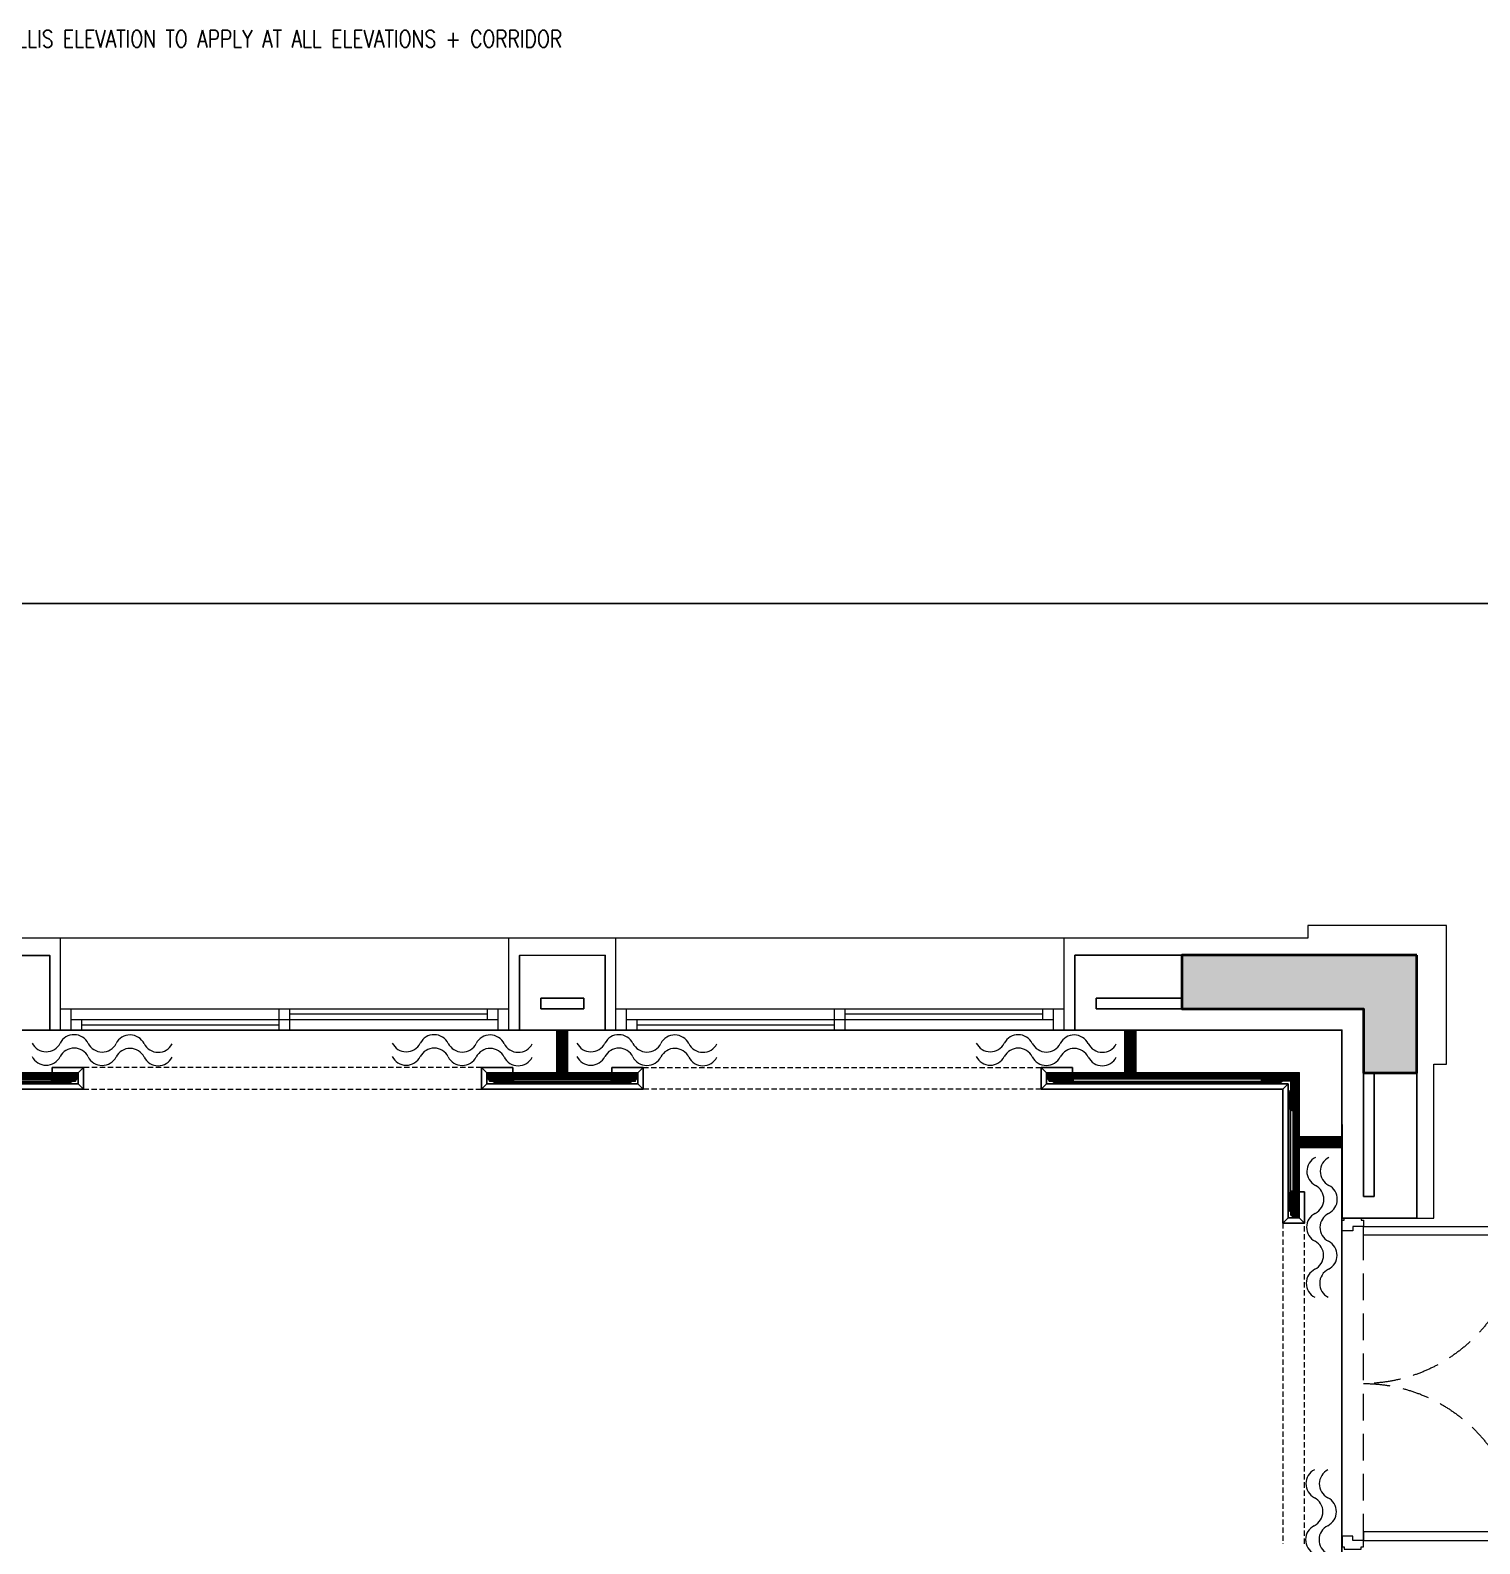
# Model space of a CAD drawing. Header units: inches. Extents: x -12478 to 399182, y -16583 to 525552.
# Drawn here: x 6856 to 13642, y 9939 to 17026 of the extents above; entities that cross this region are included whole.
import ezdxf

# ---------------------------------------------------------------- set-up
doc = ezdxf.new("R2010")
doc.units = ezdxf.units.IN
doc.header["$LTSCALE"] = 1000
doc.header["$MEASUREMENT"] = 0
doc.linetypes.add('HIDDEN', pattern=[0.375, 0.25, -0.125])
doc.linetypes.add('HIDDEN2', pattern=[0.1875, 0.125, -0.0625])
for name, color, linetype in [('8', 8, 'Continuous'), ('A-DIM', 9, 'Continuous'), ('A-WALL', 7, 'Continuous')]:
    doc.layers.add(name, color=color, linetype=linetype)
for name, color, linetype, lineweight in [('A-DOOR', 134, 'Continuous', 18), ('A-GLAZ', 134, 'Continuous', 18), ('A-WALL-TILE', 8, 'Continuous', 9), ('ID-NOTES', 3, 'Continuous', 0), ('Sanitaire', 253, 'Continuous', 0), ('Wood treillis', 111, 'Continuous', 0), ('XREF-V2-GF_COLS$0$A-COLS', 5, 'Continuous', 40), ('XREF-V2-GF_COLS$0$A-COLS-PATT', 252, 'Continuous', 20)]:
    doc.layers.add(name, color=color, linetype=linetype, lineweight=lineweight)
doc.layers.add('Stone-GRG', color=7, linetype='Continuous', lineweight=0, true_color=0xfff2cc)
doc.styles.add('ID-ROMANS', font='romans.shx', dxfattribs={"width": 0.8})
pattern_1 = [(45, (0, 0), (-1.767766952966369, 1.767766952966369), [])]

# ---------------------------------------------------------------- blocks, each defined once
blk = doc.blocks.new('DR - 1550')
at = {"color": 253, "linetype": 'HIDDEN2'}
for p, q in [((40.00000000739237, 100.0000000096043), (1510.000000007567, 100.0000000100699)), ((60.00000000098953, 1.164153218269348e-10), (1490.00000001397, 6.402842700481415e-10))]:
    blk.add_line(p, q, dxfattribs=at)
for points in [[(40.00000000733417, 99.99999999941792), (40.00000000733417, 835.0000000005821), (80.00000000750879, 835.0000000001746), (80.00000000500586, 100.0000000003492), (40.00000000733417, 99.99999999947613)], [(1510.000000007392, 100), (1510.000000007392, 835.000000000291), (1470.000000007451, 835.0000000000582), (1470.000000009895, 99.99999999953434), (1510.000000007392, 100)]]:
    blk.add_lwpolyline(points)
for points in [[(7.392372936010361e-09, 90.00000000995351), (10.00000000745058, 90.00000000954606), (10.000000007567, 100.0000000099535), (40.00000000739237, 100.0000000096043), (40.00000000745058, 50.00000000966247), (60.0000000076252, 50.00000000948785), (60.00000000098953, 1.164153218269348e-10), (10.00000000104774, 5.820766091346741e-11), (10.00000000087311, 10.00000000011642), (9.313225746154785e-10, 9.999999999883585)], [(1550.000000007218, 90.00000000937143), (1540.000000007509, 90.00000001001172), (1540.000000007451, 100.0000000098371), (1510.000000007567, 100.0000000100699), (1510.000000007334, 50.00000000960426), (1490.000000007334, 50.00000001012813), (1490.00000001397, 6.402842700481415e-10), (1540.000000013853, -5.820766091346741e-11), (1540.00000001397, 9.9999999992433), (1550.00000001397, 10.00000000058208)]]:
    blk.add_lwpolyline(points, close=True)
at = {"linetype": 'HIDDEN2'}
for centre, radius, start, end in [((37.83813294826541, 99.10452535317745), 737.162438063449, 0.07306989047673153, 86.55756147007281), ((1512.161867066636, 99.10452535405057), 737.1624380634171, 93.44243852659817, 179.9269301095233)]:
    blk.add_arc(centre, radius, start, end, dxfattribs=at)
blk = doc.blocks.new('A$Cb2b8bae5')
at = {"layer": 'Sanitaire', "color": 1}
for centre, start, end in [((9.13221980514345, 589.8015865447833), 296.5605406640185, 62.84035167908414), ((72.03542323759166, 589.8015865447833), 296.5605406640185, 62.84035167908414), ((74.80697163486866, 458.4262281471656), 116.5605406640185, 242.8403516790841), ((137.7101750673169, 458.4262281471656), 116.5605406640185, 242.8403516790841), ((7.762121669594308, 327.7447607726881), 296.5605406640185, 62.84035167908414), ((70.66532510204252, 327.7447607726881), 296.5605406640185, 62.84035167908414), ((73.43687349931952, 196.3694023750704), 116.5605406640185, 242.8403516790841), ((136.3400769317677, 196.3694023750704), 116.5605406640185, 242.8403516790841), ((6.392023534045165, 65.68793500059292), 296.5605406640185, 62.84035167908414), ((69.29522696649337, 65.68793500059292), 296.5605406640185, 62.84035167908414)]:
    blk.add_arc(centre, 73.43816756634935, start, end, dxfattribs=at)
blk = doc.blocks.new('A$C8bfe83ef')
at = {"layer": 'Wood treillis', "color": 0}
for p, q in [((-4.989287026546663e-05, 136.5616527886659, -1.466518336033709e-07), (0.0009589799365130602, -1.059420537785627e-05, -1.466518336033709e-07)), ((0.0009589799365130602, -1.059420537785627e-05, -1.466518336033709e-07), (136.5604202516724, 0.002376196996010549, -1.466518336033709e-07))]:
    blk.add_line(p, q, dxfattribs=at)
at = {"layer": 'Wood treillis', "color": 0, "lineweight": -2, "elevation": -1.466518336033709e-07}
blk.add_lwpolyline([(-4.989287026546663e-05, 136.5616527886659), (29.2410109133225, 136.5616527886659), (29.2410109133225, 176.5614195154112), (39.2410109133225, 176.5616527886659), (39.2410109133225, 171.5616527886659, -0.4142135623830401), (46.74101091314787, 164.0616527886659), (51.7410109133225, 164.0616527886659), (51.7410109133225, 89.06293705486223), (46.74101091320608, 89.06293705486223, -0.4142135623958266), (39.2410109133225, 81.56293705509506), (39.2410109133225, 76.56210982621178), (39.2410109133225, 76.56210982621178), (39.2410109133225, 39.24253334744662), (76.5605873903869, 39.24299374464317), (76.5605873903869, 39.24299374464317), (81.56141461913376, 39.24303068916379, -0.4142135623958266), (89.06135921108307, 46.74308609645414), (89.06132227267426, 51.74308609643413), (164.0600380044316, 51.74364016307845), (164.0600749428404, 46.74364016304025, -0.4142135623830401), (171.560130350249, 39.24369557103273), (176.5601303501126, 39.24373250944154), (176.5599709536755, 29.24373250799181), (136.5602042280216, 29.24343700244572), (136.5604202516724, 0.002376196996010549)], format="xyb", dxfattribs=at)

msp = doc.modelspace()

# ---------------------------------------------------------------- hatches: boundary and pattern name
at = {"layer": 'Stone-GRG'}
h = msp.add_hatch(dxfattribs=at)
h.set_pattern_fill('ANSI31', color=253, scale=20)
h.set_pattern_definition(pattern_1)
h.paths.add_polyline_path([(9373.231344509284, 12344.48587691222), (9321.490264922018, 12344.48587691222), (9321.491742503948, 12144.47970567746), (9347.360804374548, 12144.47970567746), (9373.232822091211, 12144.47970567746)])
h = msp.add_hatch(dxfattribs=at)
h.set_pattern_fill('ANSI31', color=253, scale=20)
h.set_pattern_definition(pattern_1)
h.paths.add_polyline_path([(12033.13525002539, 12344.48587691222), (11981.39417043812, 12344.48587691222), (11981.39564802005, 12144.47970567746), (12033.13672760732, 12144.47970567746)])
at = {"layer": 'Stone-GRG', "lineweight": 0}
h = msp.add_hatch(dxfattribs=at)
h.set_pattern_fill('ANSI31', color=253, scale=20)
h.set_pattern_definition(pattern_1)
h.paths.add_polyline_path([(6454.720403748203, 12144.47970567746), (6373.47494130802, 12144.47970567746), (6373.475704766006, 12117.73675491691), (6378.47494130805, 12117.73675491691, 0.4142135623961107), (6385.974941307817, 12110.23675491703), (6385.974941307817, 12105.23675491691), (6398.475389317489, 12105.23675491691), (6403.476216546373, 12105.23675491691, 0.4142135623958267), (6410.97621654614, 12097.73675491703), (6410.97621654614, 12092.7386260916), (6485.974932279943, 12092.7386260916), (6485.974932279943, 12097.73853383668), (6486.138246673655, 12097.73853323399, 0.4078495229997883), (6493.474932279943, 12105.23675491691), (6498.473404079038, 12105.23675491674), (6498.473170805791, 12115.23864487109), (6454.720403748204, 12115.23864487126)])
h.paths.add_polyline_path([(6999.274988754188, 12144.47970567746), (6726.997696251196, 12144.47970567746), (6454.720403748203, 12144.47970567746), (6454.720403748204, 12115.23864487126), (6498.473170805791, 12115.23864487109), (6726.997696251196, 12115.23864487126), (6999.274988754187, 12115.23864487127)])
h.paths.add_polyline_path([(7075.520451194341, 12117.73675491691), (7080.520451194374, 12117.73675491691), (7080.520451194374, 12144.47970567746), (6999.274988754188, 12144.47970567746), (6999.274988754187, 12115.23864487126), (6955.5222216966, 12115.23864487109), (6955.521988423801, 12105.23677412053), (6960.520460222448, 12105.23675491691, 0.41421356238304), (6968.020460222448, 12097.73675491709), (6968.020460222448, 12092.7386260916), (7043.019175956251, 12092.7386260916), (7043.019175956251, 12097.73675491703, 0.4142135623958267), (7050.519175956018, 12105.23675491691), (7055.520003184902, 12105.23675491691), (7068.020451194574, 12105.23675491691), (7068.020451194574, 12110.23675491703, 0.4142135623961107)])
h = msp.add_hatch(dxfattribs=at)
h.set_pattern_fill('ANSI31', color=253, scale=20)
h.set_pattern_definition([(45, (-20.34015358855504, -1.818989403545856e-12), (-1.767766952966369, 1.767766952966369), [])])
h.paths.add_polyline_path([(9619.63809687754, 12144.47970567746), (9700.883559317723, 12144.47970567746), (9700.882795859738, 12117.73675491691), (9695.883559317694, 12117.73675491691, -0.4142135623961107), (9688.383559317926, 12110.23675491703), (9688.383559317926, 12105.23675491691), (9675.883111308254, 12105.23675491691), (9670.882284079371, 12105.23675491691, -0.4142135623958267), (9663.382284079604, 12097.73675491703), (9663.382284079604, 12092.73862609159), (9588.3835683458, 12092.73862609159), (9588.3835683458, 12097.73853383668), (9588.22025395209, 12097.73853323399, -0.4078495229997883), (9580.8835683458, 12105.23675491691), (9575.885096546705, 12105.23675491673), (9575.885329819952, 12115.23864487108), (9619.63809687754, 12115.23864487126)])
h.paths.add_polyline_path([(9075.083511871557, 12144.47970567746), (9347.360804374548, 12144.47970567746), (9619.63809687754, 12144.47970567746), (9619.63809687754, 12115.23864487126), (9575.885329819952, 12115.23864487108), (9347.360804374548, 12115.23864487126), (9075.083511871557, 12115.23864487127)])
h.paths.add_polyline_path([(8998.838049431402, 12117.73675491691), (8993.83804943137, 12117.73675491691), (8993.83804943137, 12144.47970567746), (9075.083511871557, 12144.47970567746), (9075.083511871557, 12115.23864487126), (9118.836278929144, 12115.23864487108), (9118.836512201942, 12105.23677412053), (9113.838040403296, 12105.23675491691, -0.41421356238304), (9106.338040403296, 12097.73675491709), (9106.338040403296, 12092.73862609159), (9031.339324669492, 12092.73862609159), (9031.339324669492, 12097.73675491703, -0.4142135623958267), (9023.839324669725, 12105.23675491691), (9018.838497440842, 12105.23675491691), (9006.33804943117, 12105.23675491691), (9006.33804943117, 12110.23675491703, -0.4142135623961107)])
at = {"layer": 'Stone-GRG'}
h = msp.add_hatch(dxfattribs=at)
h.set_pattern_fill('ANSI31', color=253, scale=20)
h.set_pattern_definition(pattern_1)
h.paths.add_polyline_path([(12768.37622819363, 11589.71568492552), (12758.37433823911, 11589.71591819877), (12758.37433823928, 11584.71744639967), (12758.33964278748, 11584.61159922152), (12758.33964278748, 11584.71736614762, 0.4128592640349262), (12750.87433823946, 11577.21744639989), (12750.83969819527, 11577.11159922194), (12750.83969819527, 11577.21744639967), (12745.87433823928, 11577.21744639967), (12745.87433823928, 11502.21873066587), (12750.8743382394, 11502.21873066587, 0.4142135623958267), (12758.37433823928, 11494.7187306661), (12758.37433823928, 11489.71790343722), (12758.37433823928, 11477.21745542755), (12763.3743382394, 11477.21745542755, 0.4142135623961107), (12770.87433823928, 11469.71745542778), (12770.87433823928, 11464.7174554278), (12797.58296925102, 11464.7174554278), (12797.58238394491, 11545.96291786794), (12768.37622819363, 11545.96291786794)])
h.paths.add_polyline_path([(12797.57905594171, 12007.91804229458), (12768.37622819363, 12007.91804229458), (12768.37622819363, 11545.96291786794), (12797.58238394491, 11545.96291786794)])
h.paths.add_polyline_path([(12797.57807212829, 12144.47970567761), (12661.01881808698, 12144.47731889003), (12661.01881808698, 12115.2362580808), (12621.01905136132, 12115.23596257526), (12621.01889196554, 12105.23600374741), (12626.01889196475, 12105.23599951222, 0.41421356238304), (12633.51894737216, 12097.73605492021), (12633.51898429157, 12092.7386260916), (12708.51770002742, 12092.7386260916), (12708.51766310392, 12097.7366089868, 0.4142135623958267), (12716.01760769587, 12105.23666439409), (12721.01843492461, 12105.23670133861), (12758.33801140168, 12105.2371617358), (12758.33801140168, 12067.91758525704), (12758.33801140168, 12062.91675802815, 0.4142135623958267), (12750.83801140179, 12055.41675802839), (12745.84030339266, 12055.41675802839), (12745.84490917445, 11980.41804229458), (12750.83969819527, 11980.41804229458), (12750.83969819527, 11980.25898552467, 0.4080785327411106), (12758.33964278748, 11972.91804247201), (12758.33964278748, 11967.91804233264), (12768.33801140168, 11967.91827556784), (12768.33801140168, 12007.91804229458), (12797.57905594171, 12007.91804229458)])
h.paths.add_polyline_path([(12661.01860204569, 12144.47970567746), (11695.44588144252, 12144.47970567746), (11695.44588144252, 12115.23864487126), (11739.19864850011, 12115.23864487108), (12661.01881808698, 12115.2362580808)])
h.paths.add_polyline_path([(11739.19864850263, 12115.23853671922), (11695.44588144252, 12115.23864487126), (11695.44588144252, 12144.47970567746), (11614.20041900233, 12144.47970567746), (11614.20080073133, 12117.73675491691), (11619.20041900236, 12117.73675491691, 0.4142135623961107), (11626.70041900213, 12110.23675491703), (11626.70041900213, 12105.23675491691), (11639.2008670118, 12105.23675491691), (11644.20169424069, 12105.23675491691, 0.4142135623958267), (11651.70169424045, 12097.73675491703), (11651.70169424045, 12092.7386260916), (11726.70040997426, 12092.7386260916), (11726.70040997426, 12097.73675491709, 0.41421356238304), (11734.20040997426, 12105.23675491691), (11739.19888177335, 12105.23675491673)])
h = msp.add_hatch(dxfattribs=at)
h.set_pattern_fill('ANSI31', color=253, scale=20)
h.set_pattern_definition(pattern_1)
h.paths.add_polyline_path([(12997.58644503859, 11846.46063933082), (12797.58238394491, 11846.45916635897), (12797.58238394491, 11794.71804693684), (12997.58682728553, 11794.7195199115)])
at = {"layer": 'XREF-V2-GF_COLS$0$A-COLS-PATT'}
msp.add_hatch(color=256, dxfattribs=at).paths.add_polyline_path([(13347.58018042595, 12694.56112254207), (12247.58018045919, 12694.55299606774), (12247.58202737622, 12444.5529960884), (13097.58202736371, 12444.55927564559), (13097.58424365852, 12144.5592756198), (13347.5842436378, 12144.56112253701)])

# ---------------------------------------------------------------- linework, layer by layer
at = {"layer": '8'}
for p, q in [((7080.518974089591, 12144.47970567745, -1.466518336033709e-07), (7105.518940775097, 12169.47967236296, -1.466518336033709e-07)), ((7080.520451194374, 12092.73862609161, -1.466518336033709e-07), (7080.520451194374, 12144.47970567746, -1.466518336033709e-07)), ((8993.838787983761, 12144.47970567746, -1.466518336033709e-07), (8968.838821298255, 12169.47967236296, -1.466518336033709e-07)), ((8993.83804943137, 12092.7386260916, -1.46651833603371e-07), (8993.83804943137, 12144.47970567746, -1.46651833603371e-07)), ((9700.883559317723, 12144.47970567746, -1.46651833603371e-07), (9700.882082212944, 12092.73862609159, -1.466518336033709e-07)), ((9700.882820765335, 12144.47970567746, -1.466518336033709e-07), (9725.88278745084, 12169.47967236296, -1.466518336033709e-07)), ((11614.20115755472, 12144.47970567746, -1.466518336033709e-07), (11589.20119086922, 12169.47967236296, -1.466518336033709e-07)), ((11614.20041900233, 12144.47970567746, -1.46651833603371e-07), (11614.20115755472, 12092.7386260916, -1.466518336033709e-07)), ((7080.518974089591, 12092.7386260916, -1.466518336033709e-07), (6726.997696251195, 12092.7386260916, -1.466518336033709e-07)), ((7080.518974089591, 12092.7386260916, -1.466518336033709e-07), (7105.518940775097, 12067.73865940609, -1.466518336033709e-07)), ((8993.838787983761, 12092.7386260916, -1.466518336033709e-07), (8968.838821298255, 12067.7386594061, -1.466518336033709e-07)), ((8968.838821298255, 12067.7386594061, -1.466518336033709e-07), (9725.88278745084, 12067.7386594061, -1.466518336033709e-07)), ((8993.839526536152, 12092.73862609159, -1.466518336033709e-07), (9347.36080437455, 12092.7386260916, -1.466518336033709e-07)), ((9700.882082212944, 12092.73862609159, -1.466518336033709e-07), (9347.360804374546, 12092.7386260916, -1.466518336033709e-07)), ((9700.882820765335, 12092.7386260916, -1.466518336033709e-07), (9725.88278745084, 12067.7386594061, -1.466518336033709e-07)), ((11614.20115755472, 12092.7386260916, -1.466518336033709e-07), (11589.20119086922, 12067.7386594061, -1.466518336033709e-07)), ((12720.87661242287, 12067.7386594061, -1.466518336033709e-07), (11589.20119086922, 12067.7386594061, -1.466518336033709e-07)), ((11614.20115755472, 12092.7386260916, -1.466518336033709e-07), (12745.83801140167, 12092.7386260916, -1.466518336033709e-07)), ((12745.87657910837, 12092.7386260916, -1.466518336033709e-07), (12720.87661242287, 12067.7386594061, -1.466518336033709e-07)), ((12720.87661242287, 11439.71822729469, -1.466518336033709e-07), (12720.87661242287, 12067.7386594061, -1.466518336033709e-07)), ((12745.87657910838, 11464.7174554278, -1.466518336033709e-07), (12745.83801140168, 12092.7386260916, -1.466518336033709e-07)), ((12745.87657910838, 11464.71819398019, -1.466518336033709e-07), (12720.87661242287, 11439.71822729469, -1.466518336033709e-07)), ((12745.87657910838, 11464.7174554278, -1.466518336033709e-07), (12797.61765869423, 11464.7174554278, -1.466518336033709e-07)), ((12797.61765869423, 11464.71819398019, -1.466518336033709e-07), (12822.61762537973, 11439.71822729469, -1.466518336033709e-07))]:
    msp.add_line(p, q, dxfattribs=at)
at = {"layer": '8', "color": 1}
msp.add_lwpolyline([(-19.21627383021405, 14341.62520427268), (18611.50139130192, 14341.62520427268), (18611.50139130192, 2.540420479956083), (-19.21627383021405, 2.540420479956083)], close=True, dxfattribs=at)
at = {"layer": '8', "color": 1, "elevation": -1.466518336033709e-07}
for points in [[(10497.66177711234, 1649.540546049713), (7622.660072611418, 1649.56263489906), (7622.659980337792, 6349.520045420404), (3097.627055208486, 6349.485877914683), (3097.582766056628, 12344.48587691222), (12997.58276578653, 12344.48587691222), (12997.62705454635, 6349.539145781706), (9622.625350265991, 6349.514212342805), (9622.625350265991, 3040.925600435377), (10497.65149772598, 3040.932064993859), (10497.66177711234, 1649.540546049713)], [(11614.20115755472, 12144.47970567746), (12797.57807212829, 12144.47970567746), (12797.58296925102, 11464.7174554278)]]:
    msp.add_lwpolyline(points, dxfattribs=at)
at = {"layer": '8'}
for points, elevation in [([(7105.520417879879, 12169.47967236296), (6958.220298448348, 12169.47967236296)], -1.466518336033709e-07), ([(6958.220298448348, 12169.47967236296), (6958.22029844835, 12144.47970567746)], -1.466518336033709e-07), ([(7105.518940775097, 12067.73865940609), (7105.518940775097, 12169.47967236296)], -1.466518336033709e-07), ([(8968.838821298255, 12067.7386594061), (8968.838821298255, 12169.47967236296)], -1.466518336033709e-07), ([(8968.838821298255, 12169.47967236296), (9116.138940729787, 12169.47967236296)], -1.466518336033709e-07), ([(9116.138940729787, 12169.47967236296), (9116.138940729785, 12144.47970567746)], -1.466518336033709e-07), ([(9725.88278745084, 12169.47967236296), (9578.58266801931, 12169.47967236296)], -1.466518336033709e-07), ([(9578.58266801931, 12169.47967236296), (9578.582668019311, 12144.47970567746)], -1.466518336033709e-07), ([(9725.88278745084, 12067.7386594061), (9725.88278745084, 12169.47967236296)], -1.466518336033709e-07), ([(11589.20119086922, 12067.7386594061), (11589.20119086922, 12169.47967236296)], -1.466518336033709e-07), ([(11589.20119086922, 12169.47967236296), (11736.50131030075, 12169.47967236296)], -1.466518336033709e-07), ([(11736.50131030075, 12169.47967236296), (11736.50131030075, 12144.47970567746)], -1.466518336033709e-07), ([(11981.39546331489, 12169.48148156301), (11981.39546331489, 12144.4815148775)], -1.243510927709407e-07), ([(7105.518940775095, 12067.7386594061), (6726.997696251196, 12067.7386594061)], -1.466518336033709e-07), ([(12822.61762537973, 11587.01834672622), (12797.61765869423, 11587.01834672622)], -1.466518336033709e-07), ([(12822.61762537973, 11439.71822729469), (12822.61762537973, 11587.01834672622)], -1.466518336033709e-07), ([(12720.87661242287, 11439.71822729469), (12822.61762537973, 11439.71822729469)], -1.466518336033709e-07)]:
    msp.add_lwpolyline(points, dxfattribs=dict(at, elevation=elevation))
at = {"layer": 'A-GLAZ'}
for p, q in [((6997.348588399851, 12444.53110622629, 6.987626381480552e-07), (9097.34858834243, 12444.54662035985, 6.987626381480552e-07)), ((6997.360065702407, 12444.51468777028, 3.180385252188882e-08), (9097.360065645247, 12444.53020190389, 3.180385252188882e-08)), ((7047.349327134347, 12344.53147559708, 6.987626381480552e-07), (7047.348588398483, 12444.5314755943, 6.987626381480552e-07)), ((7047.360804437194, 12344.51505714105, 3.180385252188882e-08), (7047.360065701185, 12444.51505713833, 3.180385252188882e-08)), ((8021.367138654663, 12344.53876367441, 6.987626381480552e-07), (8021.366399918741, 12444.53876367153, 6.987626381480552e-07)), ((8021.378615957452, 12344.5223452184, 3.180385252188882e-08), (8021.37787722153, 12444.52234521571, 3.180385252188882e-08)), ((8071.367138653295, 12344.53913304236, 6.987626381480552e-07), (8071.366399917315, 12444.53913303957, 6.987626381480552e-07)), ((8997.348773029109, 12419.54588162446, 6.987626381480552e-07), (8071.366584601288, 12419.53913304019, 6.987626381480552e-07)), ((8071.378615956084, 12344.5227145863, 3.180385252188882e-08), (8071.377877220104, 12444.52271458355, 3.180385252188882e-08)), ((8997.360250332044, 12419.52946316861, 3.180385252188882e-08), (8071.378061904135, 12419.52271458416, 3.180385252188882e-08)), ((8997.34895771317, 12394.54588162521, 6.987626381480552e-07), (8997.348588345136, 12444.54588162378, 6.987626381480552e-07)), ((8997.36043501593, 12394.52946316933, 3.180385252188882e-08), (8997.360065648041, 12444.52946316787, 3.180385252188882e-08)), ((9047.349327079777, 12344.5462509944, 6.987626381480552e-07), (9047.34858834368, 12444.54625099163, 6.987626381480552e-07)), ((9047.360804382799, 12344.52983253858, 3.180385252188882e-08), (9047.360065646615, 12444.52983253589, 3.180385252188882e-08)), ((9597.348586739332, 12444.47570946906, 6.988870389542105e-07), (11697.34858668191, 12444.49122360261, 6.988870389542105e-07)), ((9597.360064041888, 12444.45929101305, 3.192825332804417e-08), (11697.36006398473, 12444.47480514666, 3.192825332804417e-08)), ((9647.349325473828, 12344.47607883984, 6.988870389542105e-07), (9647.348586737964, 12444.47607883706, 6.988870389542105e-07)), ((9647.360802776675, 12344.45966038381, 3.192825332804417e-08), (9647.360064040666, 12444.45966038109, 3.192825332804417e-08)), ((10621.36713699414, 12344.48336691718, 6.988870389542105e-07), (10621.36639825822, 12444.4833669143, 6.988870389542105e-07)), ((10621.37861429693, 12344.46694846117, 3.192825332804417e-08), (10621.37787556101, 12444.46694845847, 3.192825332804417e-08)), ((10671.36713699278, 12344.48373628512, 6.988870389542105e-07), (10671.3663982568, 12444.48373628233, 6.988870389542105e-07)), ((11597.34877136859, 12419.49048486723, 6.988870389542105e-07), (10671.36658294077, 12419.48373628296, 6.988870389542105e-07)), ((10671.37861429557, 12344.46731782907, 3.192825332804417e-08), (10671.37787555958, 12444.46731782632, 3.192825332804417e-08)), ((11597.36024867152, 12419.47406641138, 3.192825332804417e-08), (10671.37806024362, 12419.46731782693, 3.192825332804417e-08)), ((11597.34895605265, 12394.49048486797, 6.988870389542105e-07), (11597.34858668462, 12444.49048486655, 6.988870389542105e-07)), ((11597.36043335541, 12394.47406641209, 3.192825332804417e-08), (11597.36006398752, 12444.47406641064, 3.192825332804417e-08)), ((11647.34932541926, 12344.49085423717, 6.988870389542105e-07), (11647.34858668316, 12444.49085423439, 6.988870389542105e-07)), ((11647.36080272228, 12344.47443578135, 3.192825332804417e-08), (11647.3600639861, 12444.47443577865, 3.192825332804417e-08)), ((6997.349327135744, 12344.531106229, 6.987626381480552e-07), (9097.349327078555, 12344.5466203625, 6.987626381480552e-07)), ((6997.36080443862, 12344.51468777297, 3.180385252188882e-08), (9097.360804381344, 12344.53020190667, 3.180385252188882e-08)), ((7047.34895776643, 12394.53147559558, 6.987626381480552e-07), (9047.348957711802, 12394.54625099315, 6.987626381480552e-07)), ((7047.360435069393, 12394.51505713958, 3.180385252188882e-08), (9047.360435014736, 12394.52983253717, 3.180385252188882e-08)), ((7097.349327132921, 12344.53184496492, 6.987626381480552e-07), (7097.348957765062, 12394.53184496364, 6.987626381480552e-07)), ((7097.349142449122, 12369.53184496413, 6.987626381480552e-07), (8021.366953970748, 12369.5387636737, 6.987626381480552e-07)), ((7097.360804435826, 12344.51542650907, 3.180385252188882e-08), (7097.360435067851, 12394.51542650757, 3.180385252188882e-08)), ((7097.360619751882, 12369.51542650825, 3.180385252188882e-08), (8021.378431273508, 12369.52234521759, 3.180385252188882e-08)), ((9597.349325475225, 12344.47570947176, 6.988870389542105e-07), (11697.34932541804, 12344.49122360526, 6.988870389542105e-07)), ((9597.360802778101, 12344.45929101574, 3.192825332804417e-08), (11697.36080272082, 12344.47480514944, 3.192825332804417e-08)), ((9647.34895610591, 12394.47607883834, 6.988870389542105e-07), (11647.34895605128, 12394.49085423592, 6.988870389542105e-07)), ((9647.360433408874, 12394.45966038234, 3.192825332804417e-08), (11647.36043335422, 12394.47443577994, 3.192825332804417e-08)), ((9697.349325472402, 12344.47644820769, 6.988870389542105e-07), (9697.348956104543, 12394.47644820641, 6.988870389542105e-07)), ((9697.349140788603, 12369.4764482069, 6.988870389542105e-07), (10621.36695231023, 12369.48336691647, 6.988870389542105e-07)), ((9697.360802775307, 12344.46002975183, 3.192825332804417e-08), (9697.360433407332, 12394.46002975033, 3.192825332804417e-08)), ((9697.360618091363, 12369.46002975102, 3.192825332804417e-08), (10621.37842961299, 12369.46694846035, 3.192825332804417e-08))]:
    msp.add_line(p, q, dxfattribs=at)
at = {"layer": 'A-WALL', "color": 1}
for p, q in [((9447.359696219326, 12494.53278759129, 6.846681092273175e-08), (9247.359696224885, 12494.53131005492, 3.180385252188882e-08)), ((9247.359696224972, 12494.53131005478, 3.180385252188882e-08), (9247.360065609042, 12444.5313100561, 3.180385252188882e-08)), ((9447.359696219326, 12494.53278759129, 6.846681092273175e-08), (9447.360065603483, 12444.53278759253, 6.846681092273175e-08)), ((11847.35969615408, 12494.55051748462, 6.84668109227146e-08), (12247.58165798924, 12494.55347419711, -1.466518336033709e-07)), ((11847.36006553812, 12444.55051748578, 6.84668109227146e-08), (11847.35969615408, 12494.55051748462, 6.84668109227146e-08)), ((9447.360065603483, 12444.53278759253, 6.846681092273175e-08), (9247.360065609042, 12444.5313100561, 3.180385252188882e-08)), ((11847.36006553812, 12444.55051748578, -1.466518336033709e-07), (12247.58202737264, 12444.55347419831, -1.466518336033709e-07)), ((13097.58424332371, 12144.5592756198, -1.466518336033709e-07), (13097.58852817566, 11564.55975376428, -1.466518336033709e-07)), ((13147.58424332232, 12144.55964500325, -1.466518336033709e-07), (13147.58852817427, 11564.56012314843, -1.466518336033709e-07)), ((13147.58852817427, 11564.56012314843, -1.466518336033709e-07), (13097.58852817566, 11564.55975376428, -1.466518336033709e-07))]:
    msp.add_line(p, q, dxfattribs=at)
at = {"layer": 'A-WALL'}
for points, elevation in [([(6547.36080445096, 12344.51136331787), (6947.360804440221, 12344.51431839056), (6947.358218751528, 12694.51431838103), (6547.358218762209, 12694.51136330822)], 6.846681092273175e-08), ([(9147.360804379947, 12344.5305712907), (9547.36080436915, 12344.53352636348), (9547.358218680485, 12694.53352635397), (9147.35821869134, 12694.53057128095)], 6.846681092273175e-08), ([(12997.58276578653, 12344.55901496251), (11747.3608043092, 12344.54977872033), (11747.35821862041, 12694.54977871063), (13347.58018042595, 12694.55347419143), (13347.58926693699, 11464.56160068951), (12997.58926694666, 11464.55901500089)], 6.84668109227146e-08)]:
    msp.add_lwpolyline(points, close=True, dxfattribs=dict(at, elevation=elevation))
at = {"layer": 'A-WALL-TILE'}
for p, q in [((6997.372281498974, 12344.53110640007, 6.987626381480552e-07), (6997.356766912912, 12774.51468721338, -1.822010879300403e-08)), ((9097.349327078555, 12344.5466203625, 6.987626381480552e-07), (9097.3584885007, 12774.53020135828, -1.822010879330261e-08)), ((9597.372281428019, 12344.55031437265, 6.987626381480552e-07), (9597.356766842771, 12774.53389518641, -1.822010879378923e-08)), ((11697.3493270076, 12344.56582833506, 6.987626381480552e-07), (11697.35848842916, 12774.54940933113, -1.822010879413281e-08)), ((6997.360804438678, 12344.51468777476, 3.180385252188882e-08), (6947.360804440104, 12344.51431839055, 3.180385252188882e-08)), ((9097.360804381344, 12344.53020190667, 3.180385252188882e-08), (9147.360804379947, 12344.5305712907, 3.180385252188882e-08)), ((9597.36080436784, 12344.53389574724, 3.180385252188882e-08), (9547.360804369178, 12344.53352636317, 3.180385252188882e-08)), ((11697.36080431042, 12344.54940987912, 3.180385252188882e-08), (11747.36080430902, 12344.54977926321, 3.180385252188882e-08)), ((11697.36080272082, 12344.47480514944, 3.192825332804417e-08), (11747.36080271943, 12344.47517453347, 3.192825332804417e-08))]:
    msp.add_line(p, q, dxfattribs=at)
at = {"layer": 'A-WALL-TILE', "elevation": -1.466518336033709e-07}
msp.add_lwpolyline([(13347.58926693583, 11464.56160069004), (13427.58926693373, 11464.56219170461), (13427.58394780275, 12184.56219167059), (13487.5839478038, 12184.56263493167), (13487.57914581063, 12834.56263491375), (12837.57914582815, 12834.5578329206), (12837.57958908906, 12774.55783292223), (3257.579589348155, 12774.48705892933), (3257.57914608701, 12834.48705892774), (2607.579146104981, 12834.48225693454), (2607.583948098065, 12184.48225695222), (2667.58394809661, 12184.48270021341), (2667.608641423169, 8841.982705297094), (3097.608641412633, 8841.985882000736), (3097.608272028534, 8891.985881998771)], dxfattribs=at)
at = {"layer": 'Sanitaire', "color": 1}
for p, q in [((9321.491742161432, 12144.52606871875, -1.099316070759245e-07), (9321.490264108006, 12344.5960620671, 6.852407904933674e-08)), ((9373.232821745873, 12144.52645096538, -1.099316070759245e-07), (9373.231343692447, 12344.59644431372, 6.852407904933674e-08)), ((11981.39564802005, 12144.47970567746, -1.466518336033709e-07), (11981.39416996663, 12344.5496990258, 3.18038525218903e-08)), ((12033.13672760449, 12144.48008792408, -1.466518336033709e-07), (12033.13524955107, 12344.55008127243, 3.18038525218903e-08)), ((12797.58021081237, 11846.45916634297, -1.466518336033709e-07), (12997.58644622721, 11846.46063933083, -1.466518336033709e-07)), ((12797.5805918707, 11794.71804692365, -1.466518336033709e-07), (12997.58682728553, 11794.7195199115, -1.466518336033709e-07))]:
    msp.add_line(p, q, dxfattribs=at)
at = {"layer": 'Sanitaire', "linetype": 'HIDDEN', "ltscale": 0.1}
for p, q in [((8968.838821298255, 12169.47967236296, -1.466518336033709e-07), (7105.520417879879, 12169.47967236296, -1.466518336033709e-07)), ((9725.88278745084, 12169.47967236296, -1.466518336033709e-07), (11589.20119086922, 12169.47967236296, -1.466518336033709e-07)), ((7105.520417879879, 12067.7386594061, -1.466518336033709e-07), (8968.838821298255, 12067.7386594061, -1.466518336033709e-07)), ((11589.20119086922, 12067.7386594061, -1.466518336033709e-07), (9725.88278745084, 12067.7386594061, -1.466518336033709e-07)), ((12720.87661242287, 11439.71822729469, -1.466518336033709e-07), (12720.87661242287, 9939.401257360358, -1.466518336033709e-07)), ((12822.61762537973, 9939.401224045869, -1.466518336033709e-07), (12822.61762537973, 11439.71822729469, -1.466518336033709e-07))]:
    msp.add_line(p, q, dxfattribs=at)
at = {"layer": 'Wood treillis', "color": 0, "lineweight": -2}
for p, q in [((6968.020460222448, 12097.73675491709, -1.466518336033709e-07), (6486.138246673675, 12097.73853323399, -1.466518336033709e-07)), ((6498.473404037637, 12105.23853005401, -1.466518336033709e-07), (6960.520460222448, 12105.23675491691, -1.466518336033709e-07)), ((9106.338040403296, 12097.73675491709, -1.46651833603371e-07), (9588.220253952068, 12097.73853323399, -1.466518336033709e-07)), ((9575.885096588107, 12105.23853005401, -1.466518336033709e-07), (9113.838040403296, 12105.23675491691, -1.46651833603371e-07))]:
    msp.add_line(p, q, dxfattribs=at)
at = {"layer": 'Wood treillis', "color": 0}
for p, q in [((12633.51889196433, 12097.73605492, -1.466518336033709e-07), (11726.70040997426, 12097.73605492, -1.46651833603371e-07)), ((11734.20040997426, 12105.23675491687, -1.46651833603371e-07), (12626.01889196475, 12105.23599951222, -1.466518336033709e-07)), ((12750.83969819527, 11577.11159922194, -1.466518336033709e-07), (12750.83969819527, 11980.41804229458, -1.466518336033709e-07)), ((12758.33964278748, 11584.61159922152, -1.466518336033709e-07), (12758.33964278748, 11972.91804247201, -1.466518336033709e-07))]:
    msp.add_line(p, q, dxfattribs=at)
at = {"layer": 'Wood treillis', "color": 0, "lineweight": -2, "elevation": -1.466518336033709e-07}
for points in [[(6726.997696251196, 12115.23864487126), (6999.27498875419, 12115.23864487127), (6999.27498875419, 12144.47970567746), (6726.997696251196, 12144.47970567746)], [(9347.360804374548, 12115.23864487126), (9075.083511871553, 12115.23864487127), (9075.083511871553, 12144.47970567746), (9347.360804374548, 12144.47970567746)], [(9347.360804374548, 12115.23864487126), (9619.63809687754, 12115.23864487127), (9619.63809687754, 12144.47970567746), (9347.360804374548, 12144.47970567746)]]:
    msp.add_lwpolyline(points, dxfattribs=at)
at = {"layer": 'Wood treillis', "color": 0, "lineweight": -2}
for points, elevation in [([(6999.274988754188, 12144.47970567746), (6999.274988754187, 12115.23864487126), (6955.5222216966, 12115.23864487109), (6955.521988423353, 12105.23675491674), (6960.520460222448, 12105.23675491691, 0.4142135623830401), (6968.020460222448, 12097.73675491709), (6968.020460222448, 12092.73675491691), (7043.019175956251, 12092.73675491691), (7043.019175956251, 12097.73675491703, 0.4142135623958266), (7050.519175956018, 12105.23675491691), (7055.520003184902, 12105.23675491691), (7055.520003184902, 12105.23675491691), (7068.020451194574, 12105.23675491691), (7068.020451194574, 12110.23675491703, 0.4142135623961107), (7075.520451194341, 12117.73675491691), (7080.520451194341, 12117.73675491691), (7080.520451194371, 12144.47970567746)], -1.466518336033709e-07), ([(9075.083511871557, 12144.47970567746), (9075.083511871557, 12115.23864487126), (9118.836278929144, 12115.23864487108), (9118.836512202392, 12105.23675491673), (9113.838040403296, 12105.23675491691, -0.4142135623830401), (9106.338040403296, 12097.73675491709), (9106.338040403296, 12092.73675491691), (9031.339324669492, 12092.73675491691), (9031.339324669492, 12097.73675491703, -0.4142135623958266), (9023.839324669725, 12105.23675491691), (9018.838497440842, 12105.23675491691), (9018.838497440842, 12105.23675491691), (9006.33804943117, 12105.23675491691), (9006.33804943117, 12110.23675491703, -0.4142135623961107), (8998.838049431402, 12117.73675491691), (8993.838049431402, 12117.73675491691), (8993.838049431373, 12144.47970567746)], -1.46651833603371e-07), ([(9619.63809687754, 12144.47970567746), (9619.63809687754, 12115.23864487126), (9575.885329819952, 12115.23864487108), (9575.885096546705, 12105.23675491673), (9580.8835683458, 12105.23675491691, 0.4142135623830401), (9588.3835683458, 12097.73675491709), (9588.3835683458, 12092.73675491691), (9663.382284079604, 12092.73675491691), (9663.382284079604, 12097.73675491703, 0.4142135623958266), (9670.882284079371, 12105.23675491691), (9675.883111308254, 12105.23675491691), (9675.883111308254, 12105.23675491691), (9688.383559317926, 12105.23675491691), (9688.383559317926, 12110.23675491703, 0.4142135623961107), (9695.883559317694, 12117.73675491691), (9700.883559317694, 12117.73675491691), (9700.883559317723, 12144.47970567746)], -1.46651833603371e-07), ([(11695.44588144252, 12144.47970567746), (11695.44588144252, 12115.23864487126), (11739.19864850011, 12115.23864487108), (11739.19888177335, 12105.23675491673), (11734.20040997426, 12105.23675491691, -0.4142135623830401), (11726.70040997426, 12097.73675491709), (11726.70040997426, 12092.73675491691), (11651.70169424045, 12092.73675491691), (11651.70169424045, 12097.73675491703, -0.4142135623958266), (11644.20169424069, 12105.23675491691), (11639.2008670118, 12105.23675491691), (11639.2008670118, 12105.23675491691), (11626.70041900213, 12105.23675491691), (11626.70041900213, 12110.23675491703, -0.4142135623961107), (11619.20041900236, 12117.73675491691), (11614.20041900236, 12117.73675491691), (11614.20041900233, 12144.47970567746)], -1.46651833603371e-07), ([(12797.61728899983, 11545.96291786794), (12768.37622819363, 11545.96291786794), (12768.37622819346, 11589.71568492552), (12758.37433823911, 11589.71591819877), (12758.37433823928, 11584.71744639967, 0.4142135623830401), (12750.87433823946, 11577.21744639967), (12745.87433823928, 11577.21744639967), (12745.87433823928, 11502.21873066587), (12750.8743382394, 11502.21873066587, 0.4142135623958266), (12758.37433823928, 11494.7187306661), (12758.37433823928, 11489.71790343722), (12758.37433823928, 11489.71790343722), (12758.37433823928, 11477.21745542755), (12763.3743382394, 11477.21745542755, 0.4142135623961107), (12770.87433823928, 11469.71745542778), (12770.87433823928, 11464.71745542778), (12797.61728899983, 11464.71745542775)], -1.466518336033709e-07)]:
    msp.add_lwpolyline(points, format="xyb", close=True, dxfattribs=dict(at, elevation=elevation))
at = {"layer": 'Wood treillis', "color": 0}
for points, elevation in [([(11695.44588144252, 12144.47970567746), (12661.01881808698, 12144.47970567746), (12661.01881808698, 12115.2362580808), (11695.44588144252, 12115.23864487126)], -1.46651833603371e-07), ([(12797.58238394491, 11545.96291786794), (12768.37622819363, 11545.96291786794), (12768.37622819363, 12007.91804229458), (12797.58238394491, 12007.91804229458)], -1.466518336033709e-07)]:
    msp.add_lwpolyline(points, close=True, dxfattribs=dict(at, elevation=elevation))
at = {"layer": 'XREF-V2-GF_COLS$0$A-COLS', "elevation": -1.466518336033709e-07}
msp.add_lwpolyline([(13347.58018042595, 12694.56112254207), (12247.58018045919, 12694.55299606774), (12247.58202737622, 12444.5529960884), (13097.58202736371, 12444.55927564559), (13097.58424365852, 12144.5592756198), (13347.5842436378, 12144.56112253701)], close=True, dxfattribs=at)
msp.add_lwpolyline([(13347.58018042595, 12694.56112254207), (12247.58018045919, 12694.55299606774), (12247.58202737622, 12444.5529960884), (13097.58202736371, 12444.55927564559), (13097.58424365852, 12144.5592756198), (13347.5842436378, 12144.56112253701)], close=True, dxfattribs=at)

# ---------------------------------------------------------------- block references
at = {"layer": 'A-DIM'}
for p, rotation in [((6865.188571621846, 12322.95835464253), 270), ((8550.92248926749, 12322.95835464253), 270), ((9415.499744198221, 12322.95835464253), 270), ((11285.49974419822, 12322.95835464253), 270), ((12975.72939944895, 11748.50025580178), 180), ((12971.22939944895, 10286.00025580178), 180)]:
    msp.add_blockref('A$Cb2b8bae5', p, dxfattribs=dict(at, rotation=rotation))
at = {"layer": 'A-DOOR', "xscale": -1, "rotation": 270.0004232829884}
msp.add_blockref('DR - 1550', (12997.6007183202, 9914.5590150481, -1.466518336033709e-07), dxfattribs=at)
at = {"layer": 'Wood treillis', "color": 0, "rotation": 180}
msp.add_blockref('A$C8bfe83ef', (12797.579022315, 12144.47969508325), dxfattribs=at)

# ---------------------------------------------------------------- texts
at = {"layer": 'ID-NOTES', "insert": (6012.217642496914, 17026.07995410739), "char_height": 80, "width": 3675.589627983934, "attachment_point": 1, "style": 'ID-ROMANS'}
msp.add_mtext('\\pxqc;{\\C6;WOOD TRELLIS ELEVATION TO APPLY AT ALL ELEVATIONS + CORRIDOR }', dxfattribs=at)

doc.saveas('drawing.dxf')
